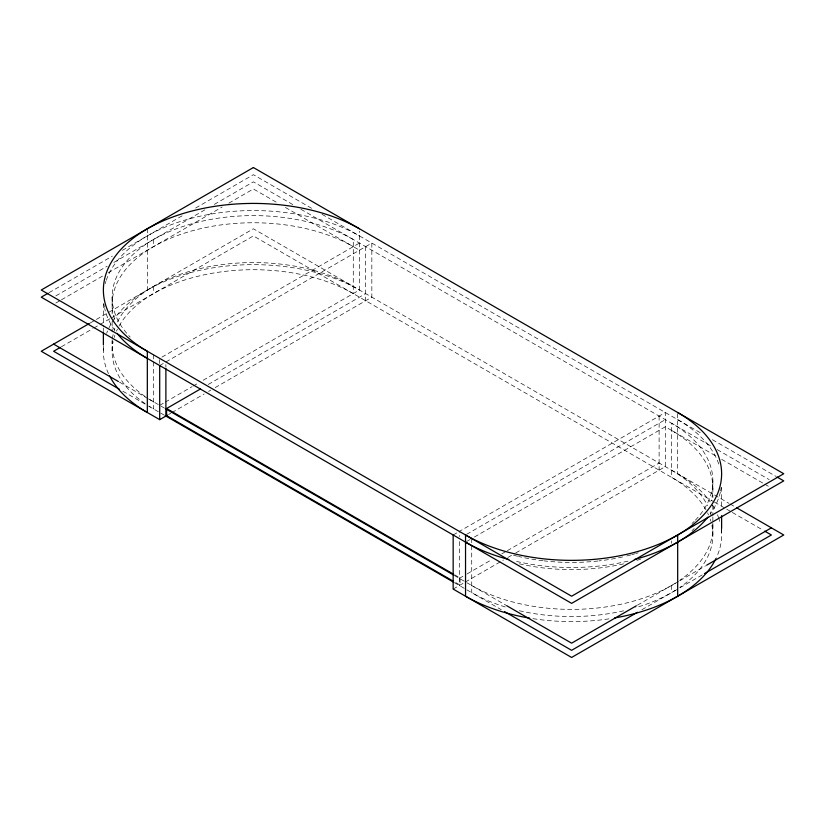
<?xml version="1.0" encoding="UTF-8"?>
<svg xmlns="http://www.w3.org/2000/svg" width="825" height="825" viewBox="0 0 825 825"><rect width="100%" height="100%" fill="white"/><g stroke="black" fill="none" stroke-linecap="round" stroke-linejoin="round"><path stroke-width="0.62" stroke-dasharray="4.12 3.09" d="M49.026 292.679L112.334 256.121M122.327 250.357L182.304 215.727M195.638 208.034L253.388 174.683L313.562 209.426M55.852 295.876L107.198 266.238M113.891 262.371L205.404 209.54M214.335 204.383L253.388 181.83L294.278 205.435M55.852 303.022L60.318 300.444M61.442 299.795L102.733 275.963M108.312 272.735L222.142 207.013M228.845 203.146L253.388 188.977L277.705 203.012M90.121 323.049L253.388 228.783L728.949 503.343M61.442 346.748L92.689 328.711M93.802 328.061L110.54 318.398M111.653 317.759L253.388 235.929L713.326 501.466M161.927 357.112L359.463 243.066M159.699 365.547L371.838 243.066L371.838 297.165L215.232 387.585M159.699 405.353L164.165 402.775M165.278 402.136L192.06 386.667M193.174 386.028L197.639 383.45M203.218 380.222L359.463 290.018L359.463 231.165M208.292 384.44L365.65 293.597M168.578 414.511L170.806 413.232M171.909 412.593L204.126 393.999M208.57 391.432L210.787 390.142M453.162 534.982L458.318 532.001M466.651 534.332L665.301 419.647M466.651 541.478L470.002 539.55M474.468 536.972L665.301 426.793L717.234 456.772M459.35 578.356L466.043 574.489M467.156 573.849L491.71 559.67M501.755 553.874L506.22 551.296M507.334 550.657L659.113 463.021M453.162 589.071L464.269 582.667M465.382 582.017L503.477 560.02M507.942 557.442L514.645 553.575M515.759 552.936L665.301 466.599L665.301 412.5L459.35 531.403L459.35 536.559M637.457 605.158L678.748 581.316M679.862 580.666L705.53 565.847M641.912 609.727L678.748 588.462M679.862 587.812L702.178 574.932M322.028 214.314L702.415 433.929M712.439 439.715L776.005 476.407M300.908 209.261L712.81 447.078M717.234 449.625L769.168 479.603M285.44 207.477L359.463 250.212M721.658 459.319L763.641 483.563M764.744 484.203L769.168 486.75M730.073 503.993L734.539 506.571M714.44 502.105L725.608 508.551M726.722 509.2L731.187 511.778M732.301 512.418L762.444 529.825M454.472 574.726L460.051 577.954L460.051 585.09L454.472 581.873M119.491 382.14L147.397 398.258M148.51 398.898L164.144 407.921M454.389 575.499L506.859 605.787M122.843 391.225L147.397 405.395M148.51 406.044L159.699 412.5M160.731 413.098L165.887 416.068M454.389 582.646L501.28 609.706M721.617 487.327L721.617 507.932M721.617 528.536L721.617 534.982M712.862 480.882L712.862 497.63M712.862 505.354L712.862 515.656M712.862 516.945L712.862 522.101M712.862 523.39L712.862 534.982M677.676 413.686L677.676 473.736A150.006 86.604 0 0 1 710.201 501.837M671.488 540.932L671.488 543.314M671.488 585.502L671.488 592.649M659.113 416.068L659.113 470.168M471.725 538.55L471.725 592.649A141.261 81.551 0 0 0 507.478 607.643M459.35 541.561L459.35 585.502M365.65 246.644L365.65 300.733M165.887 364.516L165.887 367.125M159.699 359.597L159.699 363.485M153.512 239.498L153.512 246.644M153.512 286.45L153.512 293.597M153.512 354.832L153.512 408.932A141.261 81.551 0 0 1 149.665 406.622M147.324 228.783L147.324 290.018M112.138 297.165L112.138 313.912M112.138 321.637L112.138 331.939M112.138 339.673L112.138 351.264M103.383 303.6L103.383 326.793M103.383 328.072L103.383 330.65M103.383 346.108L103.383 351.264M711.882 525.391A141.261 81.551 0 0 1 679.913 587.338M675.335 590.339A141.261 81.551 0 0 1 635.735 607.643M623.607 610.809A141.261 81.551 0 0 1 517.553 610.325M705.952 509.778A141.261 81.551 0 0 0 671.488 477.314L671.488 423.215A141.261 81.551 0 0 1 694.856 520.73M707.561 512.841A141.261 81.551 0 0 1 708.52 514.903M710.15 519.069A141.261 81.551 0 0 1 710.82 521.173M694.165 521.431A141.261 81.551 0 0 1 692.051 523.493M638.199 552.812A141.261 81.551 0 0 1 635.735 553.554M634.745 553.833A141.261 81.551 0 0 1 631.754 554.678M630.743 554.947A141.261 81.551 0 0 1 625.659 556.225M622.576 556.947A141.261 81.551 0 0 1 599.167 560.876M598.073 560.99A141.261 81.551 0 0 1 544.046 560.876M542.963 560.742A141.261 81.551 0 0 1 518.574 556.473M517.553 556.225A141.261 81.551 0 0 1 512.469 554.947M721.153 487.678A150.006 86.604 0 0 1 720.576 491.061M720.328 492.185A150.006 86.604 0 0 1 710.201 514.027M627.918 561.155A150.006 86.604 0 0 1 515.295 561.155M677.676 419.647A150.006 86.604 0 0 1 718.73 463.99M721.298 529.32A150.006 86.604 0 0 1 716.502 557.391M608.912 618.863A150.006 86.604 0 0 1 532.022 618.513M712.346 505.003A150.006 86.604 0 0 1 715.44 510.386M717.472 514.759A150.006 86.604 0 0 1 718.73 518.079M719.101 519.193A150.006 86.604 0 0 1 719.771 521.431M145.087 403.611A141.261 81.551 0 0 1 113.118 341.674M114.18 337.446A141.261 81.551 0 0 1 114.85 335.352M116.48 331.186A141.261 81.551 0 0 1 117.439 329.123M119.047 326.061A141.261 81.551 0 0 1 353.275 293.597L353.275 239.498A141.261 81.551 0 0 0 168.135 232.145A141.261 81.551 0 0 0 130.144 337.012M108.498 373.673A150.006 86.604 0 0 1 103.703 345.593M106.662 333.259A150.006 86.604 0 0 1 107.528 331.042M109.013 327.752A150.006 86.604 0 0 1 359.463 290.018M114.799 330.309A150.006 86.604 0 0 1 104.672 308.468M104.424 307.343A150.006 86.604 0 0 1 103.847 303.961M105.229 283.614A150.006 86.604 0 0 1 105.899 281.387M106.27 280.273A150.006 86.604 0 0 1 209.849 214.283A150.006 86.604 0 0 1 359.463 235.929M712.759 524.638A141.261 81.551 0 0 1 679.913 580.192M675.335 583.192A141.261 81.551 0 0 1 471.725 585.502M671.488 470.168A141.261 81.551 0 0 1 707.561 505.694M710.15 511.923A141.261 81.551 0 0 1 711.129 515.078M153.512 401.785A141.261 81.551 0 0 1 149.665 399.475M145.087 396.474A141.261 81.551 0 0 1 112.241 340.911M112.571 337.714A141.261 81.551 0 0 1 113.118 334.527M114.18 330.309A141.261 81.551 0 0 1 114.85 328.206M117.439 321.977A141.261 81.551 0 0 1 353.275 286.45M671.488 430.361A141.261 81.551 0 0 1 711.129 500.785M694.165 528.577A141.261 81.551 0 0 1 692.051 530.64M640.633 559.185A141.261 81.551 0 0 1 636.972 560.33M623.607 563.857A141.261 81.551 0 0 1 518.574 563.619M114.5 319.172A141.261 81.551 0 0 1 187.626 232.134A141.261 81.551 0 0 1 353.275 246.644"/><path stroke-width="1.24" d="M47.912 293.318L41.25 297.165L571.612 603.364L783.75 480.882L777.067 477.025M89.337 323.493L41.25 351.264L159.699 419.647L167.475 415.161M60.318 347.397L53.625 351.264L119.491 389.287M165.887 408.932L200.485 388.957M636.333 605.798L571.612 643.17L506.859 605.787M706.643 565.208L771.375 527.835M637.457 612.294L571.612 650.317L504.622 611.645M704.416 573.643L771.375 534.982L764.672 531.114M736.766 507.86L783.75 534.982L571.612 657.463L453.162 589.071L453.162 534.982M453.358 574.087L166.588 408.519L166.588 415.666L453.358 581.233M53.625 344.118L118.377 381.501M165.258 408.571L453.276 574.85M165.258 415.707L453.276 581.996M721.617 515.656L721.617 528.536M677.676 412.5A150.006 86.604 0 0 1 677.676 534.982L677.676 596.217M165.887 368.321L165.887 416.068M159.699 365.547L159.699 419.647M103.383 331.939L103.383 344.819M707.84 517.141A150.006 86.604 0 0 1 634.404 559.536M508.808 559.536A150.006 86.604 0 0 1 465.537 542.128M715.987 558.484A150.006 86.604 0 0 1 614.584 617.956M529.753 618.152A150.006 86.604 0 0 1 465.537 596.217L465.537 534.982A150.006 86.604 0 0 0 677.676 534.982M109.56 375.86A150.006 86.604 0 0 0 147.324 412.5L147.324 351.264A150.006 86.604 0 0 1 147.324 228.783A150.006 86.604 0 0 1 359.463 228.783M147.324 358.401A150.006 86.604 0 0 1 117.16 333.424M253.388 167.537L41.25 290.018L571.612 596.217L783.75 473.736L253.388 167.537"/></g></svg>
